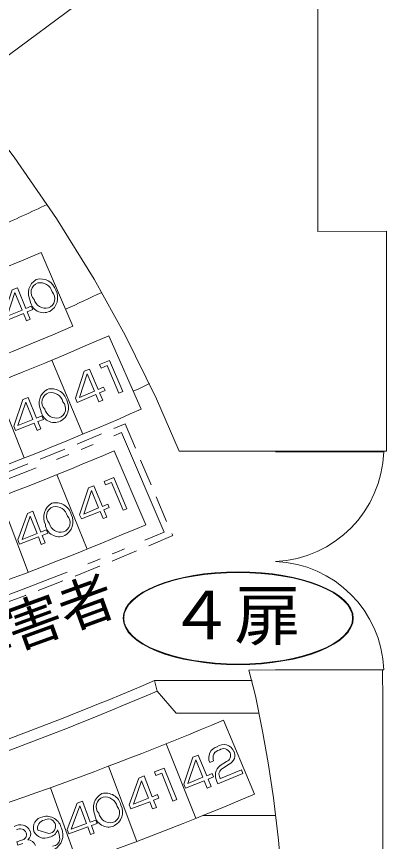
# Model space of a CAD drawing. Units: millimetres on the paper. Extents: x -1 to 280, y -216 to -20.
# Drawn here: x 119.89 to 136.62, y -94.62 to -57.33 of the extents above; entities that cross this region are included whole.
import ezdxf
from ezdxf.enums import TextEntityAlignment as Align

# ---------------------------------------------------------------- set-up
doc = ezdxf.new("R2010")
doc.units = ezdxf.units.MM
doc.linetypes.add('DASHED1', pattern=[1.8, 1.2, -0.6])
doc.linetypes.add('DOUBLE_CHAIN1', pattern=[8.8, 5, -1, 0.6, -0.6, 0.6, -1])
for name, color, linetype, lineweight in [('0-0', 7, 'Continuous', 9), ('0-C', 7, 'Continuous', 9), ('0-F', 7, 'Continuous', 9)]:
    doc.layers.add(name, color=color, linetype=linetype, lineweight=lineweight)
doc.styles.add('HGｺﾞｼｯｸE', font='')
doc.styles.get('HGｺﾞｼｯｸE').set_extended_font_data('HGｺﾞｼｯｸE')

msp = doc.modelspace()

# ---------------------------------------------------------------- linework, layer by layer
at = {"layer": '0-0'}
for p, q in [((122.44, -71.328), (121.007, -67.991)), ((124.065, -71.756), (125.529, -75.078)), ((121.492, -72.855), (122.89, -76.208)), ((118.899, -73.904), (120.23, -77.285)), ((124.306, -76.96), (125.73, -80.302)), ((121.72, -78.034), (123.082, -81.402)), ((119.116, -79.058), (120.414, -82.451)), ((126.124, -87.349), (130.546, -87.349)), ((130.857, -88.817), (127.11, -88.817)), ((130.65, -92.491), (129.244, -89.143)), ((126.655, -90.203), (128.003, -93.576)), ((124.046, -91.219), (125.337, -94.617)), ((121.422, -92.19), (122.655, -95.608)), ((128.328, -93.444), (131.607, -93.444))]:
    msp.add_line(p, q, dxfattribs=at)
at = {"layer": '0-0', "linetype": 'DASHED1'}
msp.add_line((124.797, -75.734), (126.952, -80.792), dxfattribs=at)
at = {"layer": '0-0', "linetype": 'DOUBLE_CHAIN1'}
msp.add_line((124.639, -76.129), (126.559, -80.635), dxfattribs=at)
at = {"layer": '0-0'}
msp.add_lwpolyline([(126.124, -87.349), (126.251, -87.828), (127.11, -88.817)], dxfattribs=at)
for centre, radius, start, end in [((68.252, 47.537), 125.15, 293.94379, 295.07091), ((65.936, 60.251), 139.567, 280.60167, 293.23975), ((69.656, 44.522), 126.472, 294.50345, 295.32158), ((65.932, 60.258), 143.207, 280.60273, 293.24081), ((65.907, 60.708), 144.669, 280.40338, 293.70397), ((66.934, 50.538), 137.724, 295.01487, 295.35109), ((65.88, 60.723), 148.324, 280.41203, 293.71262), ((65.696, 60.516), 149.449, 286.6516, 293.08995), ((65.691, 60.509), 153.077, 286.65395, 293.0923), ((68.356, 47.364), 146.577, 279.52182, 293.21067), ((68.311, 47.544), 147.25, 279.52796, 293.17114), ((65.681, 62.411), 164.344, 280.06983, 292.75361), ((65.674, 62.419), 167.985, 280.07129, 292.75507)]:
    msp.add_arc(centre, radius, start, end, dxfattribs=at)
at = {"layer": '0-0', "linetype": 'DASHED1'}
for centre, radius, start, end in [((65.696, 60.516), 148.516, 286.29192, 293.44984), ((65.691, 60.509), 154.009, 286.30695, 293.43908)]:
    msp.add_arc(centre, radius, start, end, dxfattribs=at)
at = {"layer": '0-0', "linetype": 'DOUBLE_CHAIN1'}
for centre, radius, start, end in [((65.696, 60.516), 148.816, 286.40814, 293.33357), ((65.691, 60.509), 153.709, 286.41812, 293.32797)]:
    msp.add_arc(centre, radius, start, end, dxfattribs=at)
at = {"layer": '0-C'}
for major_axis, ratio in [((5.203, 0), 0.403183), ((5.189, 0), 0.401596), ((5.175, 0), 0.4)]:
    msp.add_ellipse((129.913, -84.53), major_axis=major_axis, ratio=ratio, dxfattribs=at)
at = {"layer": '0-F'}
for p, q in [((131.603, -77.004), (136.497, -77.004)), ((136.497, -86.859), (131.603, -86.859)), ((128.799, -90.978), (128.627, -91.05)), ((129.091, -91.193), (129.391, -91.006)), ((129.502, -91.132), (129.206, -91.32)), ((120.855, -94.114), (121.351, -94.268))]:
    msp.add_line(p, q, dxfattribs=at)
for points in [[(115.947, -35.778), (115.947, -32.795), (108.118, -32.795), (108.118, -34.751), (123.821, -55.884), (118.278, -59.99), (117.936, -59.608), (117.14, -60.322), (118.2, -61.617), (119.789, -63.691), (121.703, -66.454), (123.402, -69.202), (124.807, -71.734), (126.226, -74.613), (127.242, -76.979), (136.619, -76.976), (136.617, -67.031), (133.511, -67.044), (133.511, -35.778)], [(119.929, -69.591), (120.313, -70.524), (120.557, -70.421), (120.621, -70.578), (120.377, -70.677), (120.513, -71.009), (120.342, -71.08), (120.206, -70.749), (119.362, -71.097), (119.283, -70.903), (119.688, -69.69)], [(119.819, -69.81), (119.468, -70.872), (120.142, -70.595)], [(124.088, -72.877), (124.696, -74.285), (124.522, -74.356), (123.983, -73.106), (123.714, -73.222), (123.648, -73.065)], [(123.19, -73.263), (123.583, -74.189), (123.826, -74.087), (123.891, -74.24), (123.648, -74.346), (123.787, -74.674), (123.617, -74.746), (123.478, -74.418), (122.638, -74.773), (122.557, -74.578), (122.95, -73.366)], [(123.083, -73.482), (122.741, -74.548), (123.413, -74.261)], [(120.421, -74.544), (120.795, -75.48), (121.041, -75.384), (121.103, -75.538), (120.857, -75.637), (120.99, -75.968), (120.818, -76.036), (120.685, -75.705), (119.839, -76.043), (119.762, -75.848), (120.179, -74.643)], [(120.309, -74.762), (119.946, -75.821), (120.623, -75.548)], [(124.292, -78.165), (124.884, -79.579), (124.71, -79.65), (124.183, -78.393), (123.914, -78.506), (123.849, -78.349)], [(123.389, -78.54), (123.772, -79.473), (124.017, -79.37), (124.08, -79.527), (123.836, -79.626), (123.972, -79.958), (123.801, -80.026), (123.665, -79.698), (122.821, -80.043), (122.743, -79.852), (123.148, -78.639)], [(123.279, -78.759), (122.927, -79.818), (123.602, -79.541)], [(120.627, -79.693), (120.992, -80.632), (121.238, -80.537), (121.299, -80.69), (121.053, -80.786), (121.182, -81.121), (121.01, -81.189), (120.88, -80.854), (120.03, -81.186), (119.955, -80.991), (120.384, -79.789)], [(120.512, -79.908), (120.14, -80.964), (120.82, -80.697)], [(128.108, -90.719), (128.488, -91.651), (128.733, -91.552), (128.796, -91.706), (128.55, -91.805), (128.685, -92.136), (128.515, -92.208), (128.379, -91.877), (127.535, -92.218), (127.457, -92.027), (127.867, -90.814)], [(127.997, -90.934), (127.642, -91.996), (128.317, -91.719)], [(126.572, -91.303), (127.135, -92.727), (126.959, -92.795), (126.458, -91.528), (126.187, -91.634), (126.125, -91.477)], [(125.661, -91.662), (126.025, -92.601), (126.271, -92.502), (126.332, -92.659), (126.086, -92.754), (126.215, -93.089), (126.043, -93.154), (125.913, -92.823), (125.064, -93.151), (124.988, -92.959), (125.418, -91.754)], [(125.546, -91.877), (125.173, -92.929), (125.853, -92.666)], [(122.877, -92.802), (123.225, -93.745), (123.473, -93.656), (123.53, -93.813), (123.282, -93.902), (123.406, -94.24), (123.232, -94.302), (123.108, -93.967), (122.253, -94.281), (122.181, -94.086), (122.632, -92.891)], [(122.758, -93.014), (122.367, -94.063), (123.051, -93.81)]]:
    msp.add_lwpolyline(points, close=True, dxfattribs=at)
for points in [[(136.443, -86.869), (130.39, -86.871), (130.696, -88.035), (131.014, -89.632), (131.266, -91.069), (131.504, -92.657), (131.736, -94.568), (131.935, -96.817)], [(136.447, -112.973), (136.447, -104.336), (136.447, -100.473), (136.447, -88.255), (136.443, -86.869)], [(129.09, -91.74), (129.107, -91.781), (130.059, -91.385), (130.124, -91.542), (128.997, -92.01), (128.954, -91.907)], [(120.17, -94.712), (119.953, -94.787), (119.901, -94.64), (120.12, -94.561)]]:
    msp.add_lwpolyline(points, dxfattribs=at)
for centre, radius, start, end in [((121.147, -69.841), 0.723, 120.0472, 208.1208), ((120.994, -69.794), 0.446, 109.1363, 225.8173), ((120.981, -69.904), 0.716, 16.2346, 105.9384), ((120.961, -69.915), 0.554, 14.6114, 101.7577), ((121.04, -70.038), 0.712, 299.54, 27.968), ((121.202, -69.979), 0.537, 194.5021, 284.1471), ((121.182, -70.085), 0.442, 290.0874, 44.449), ((121.123, -70.098), 0.619, 187.7525, 295.6751), ((121.634, -74.809), 0.72, 119.3664, 207.4597), ((121.475, -74.865), 0.71, 15.3541, 105.8205), ((121.483, -74.758), 0.445, 108.3463, 225.1845), ((121.45, -74.879), 0.554, 13.9398, 101.1257), ((121.668, -75.052), 0.443, 289.4788, 43.9287), ((121.528, -75.004), 0.711, 298.9742, 27.3628), ((121.61, -75.065), 0.62, 187.0888, 295.0296), ((121.692, -74.946), 0.538, 193.6488, 283.3526), ((131.347, -76.822), 5.153, 272.8485, 357.9721), ((121.839, -79.967), 0.722, 118.8709, 206.9839), ((121.68, -80.016), 0.707, 14.3922, 105.5413), ((121.687, -79.916), 0.446, 107.9133, 224.6642), ((121.652, -80.036), 0.554, 13.3703, 100.5562), ((121.868, -80.211), 0.443, 289.1172, 43.1428), ((121.728, -80.162), 0.714, 298.4282, 26.8168), ((121.811, -80.225), 0.62, 186.3984, 294.412), ((121.892, -80.106), 0.536, 193.2504, 283.0129), ((131.42, -87.045), 5.08, 2.0967, 87.9359), ((129.253, -90.736), 0.499, 21.717, 127.2978), ((129.087, -90.837), 0.508, 101.9042, 204.8776), ((129.141, -90.845), 0.367, 102.2451, 201.3006), ((129.253, -90.736), 0.313, 21.717, 127.2978), ((129.289, -90.742), 0.283, 291.2549, 25.58), ((129.371, -90.736), 0.394, 340.8333, 29.6317), ((129.149, -90.571), 0.663, 302.1769, 333.6057), ((129.441, -91.63), 0.56, 128.6673, 209.6634), ((129.333, -91.581), 0.29, 115.9834, 213.1991), ((124.084, -93.099), 0.721, 117.7775, 205.8709), ((123.928, -93.139), 0.702, 13.0782, 104.9277), ((123.932, -93.043), 0.444, 106.7161, 223.5544), ((123.897, -93.163), 0.553, 12.38, 99.5856), ((124.107, -93.343), 0.445, 288.2208, 42.0516), ((123.969, -93.289), 0.713, 297.3914, 25.7013), ((121.151, -94.002), 0.501, 98.3418, 199.8604), ((121.25, -94.168), 0.684, 12.0458, 104.5939), ((121.324, -93.936), 0.331, 21.7914, 123.2726), ((124.051, -93.355), 0.619, 185.4757, 293.4347), ((124.138, -93.238), 0.539, 191.9161, 281.5611), ((120.058, -94.349), 0.484, 24.3138, 124.5006), ((121.196, -94.011), 0.356, 98.5799, 196.7457), ((121.325, -93.938), 0.33, 274.5015, 22.1874), ((120.058, -94.349), 0.298, 24.3138, 124.5006), ((120.096, -94.313), 0.25, 275.4995, 20.1959), ((120.215, -94.285), 0.317, 305.1558, 25.5663), ((121.157, -93.953), 0.525, 204.6312, 294.3741), ((121.264, -93.929), 0.514, 282.2819, 340.1492), ((121.249, -94.33), 0.736, 297.1858, 24.4704), ((120.608, -94.584), 1.238, 2.8004, 22.8484), ((120.375, -94.939), 0.396, 18.9883, 86.7932), ((121.524, -94.511), 0.32, 270.038, 357.7766)]:
    msp.add_arc(centre, radius, start, end, dxfattribs=at)

# ---------------------------------------------------------------- texts
at = {"layer": '0-C', "style": 'HGｺﾞｼｯｸE'}
msp.add_text('視聴覚障害者', height=1.833, rotation=20, dxfattribs=at).set_placement((110.615, -89.912), align=Align.BOTTOM_LEFT)
msp.add_text('４扉', height=2.199, dxfattribs=at).set_placement((126.743, -86.149), align=Align.BOTTOM_LEFT)

doc.saveas('drawing.dxf')
